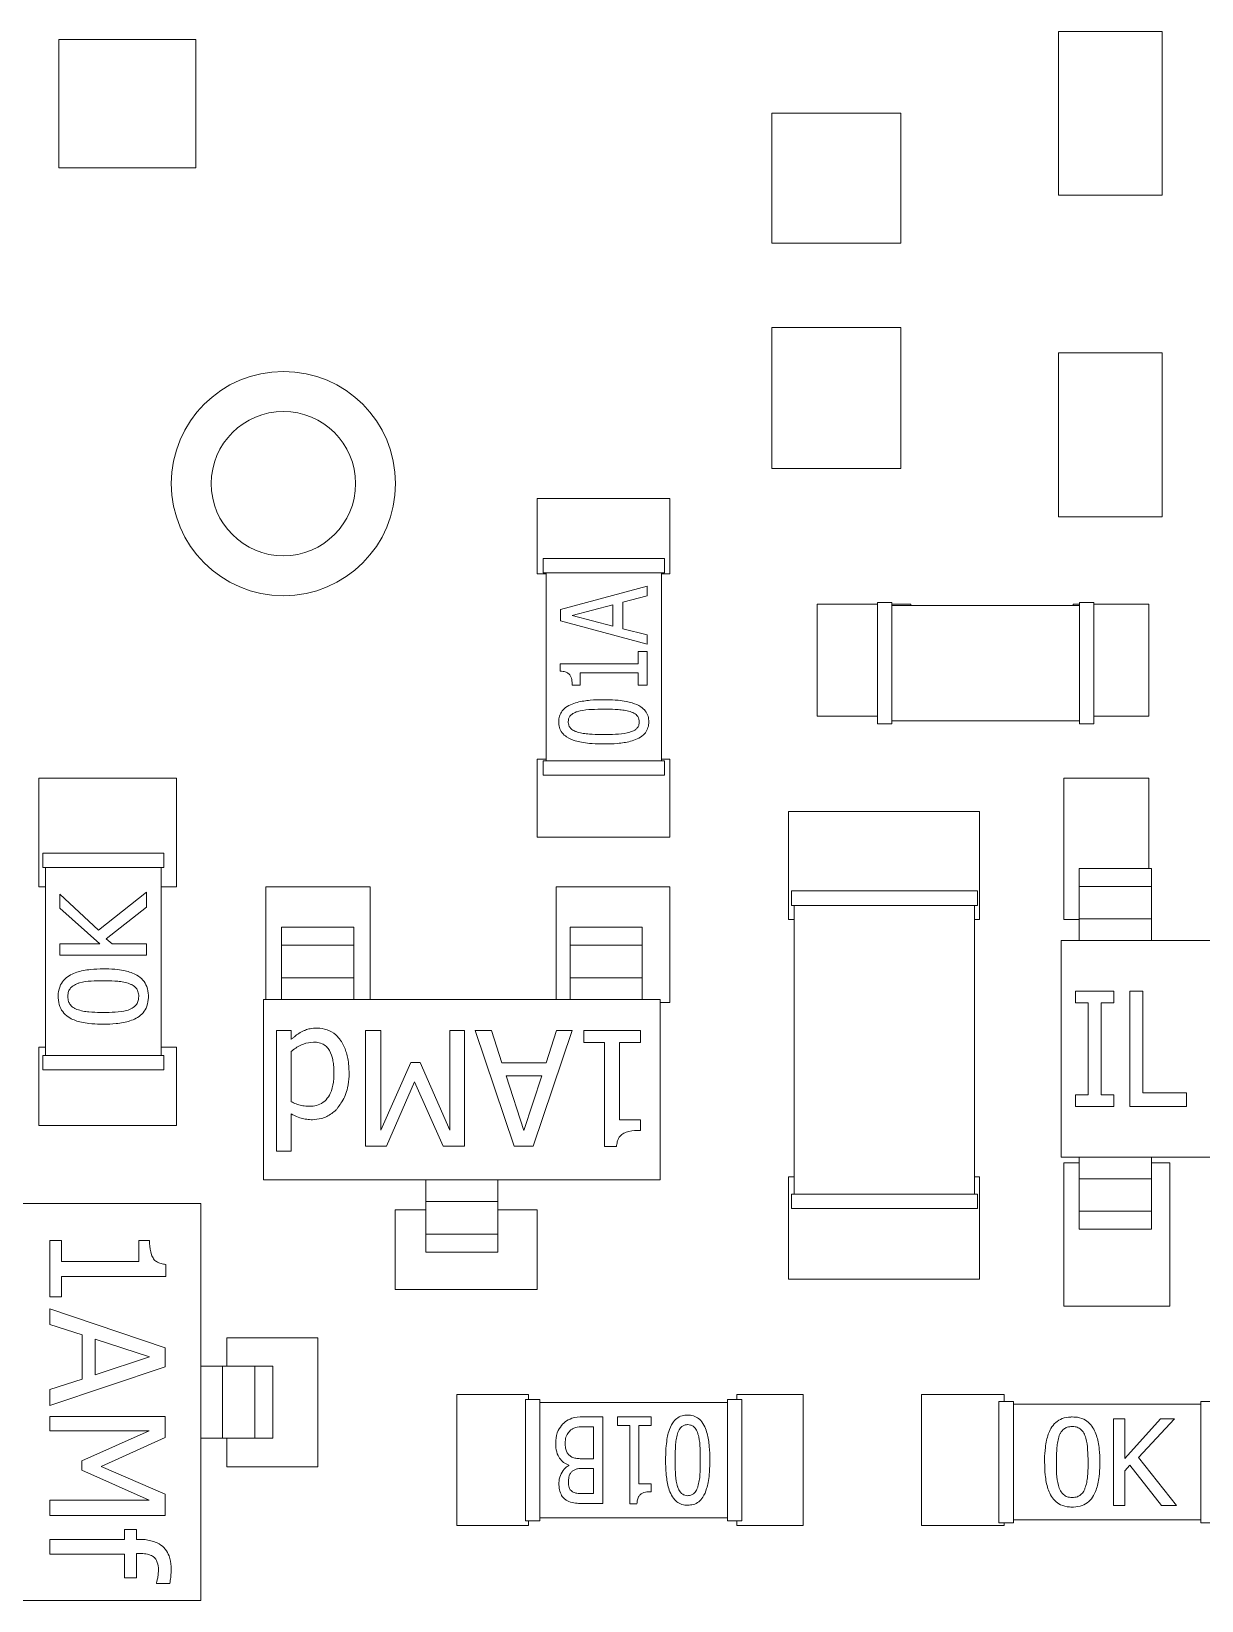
# Model space of a CAD drawing. Header units: millimetres. Extents: x 293 to 902, y 110 to 719.
# Drawn here: x 583.44 to 591.55, y 402.82 to 413.69 of the extents above; entities that cross this region are included whole.
import ezdxf

# ---------------------------------------------------------------- set-up
doc = ezdxf.new("R2010")
doc.units = ezdxf.units.MM

msp = doc.modelspace()

# ---------------------------------------------------------------- linework, layer by layer
at = {"color": 7, "linetype": 'Continuous', "lineweight": 15}
for p, q in [((590.559, 413.689), (591.277, 413.689)), ((590.559, 412.555), (590.559, 413.689)), ((591.277, 413.689), (591.277, 412.555)), ((583.631, 413.634), (584.579, 413.634)), ((583.631, 412.745), (583.631, 413.634)), ((584.579, 413.634), (584.579, 412.745)), ((588.571, 413.122), (589.466, 413.122)), ((588.571, 412.222), (588.571, 413.122)), ((589.466, 413.122), (589.466, 412.222)), ((584.579, 412.745), (583.631, 412.745)), ((591.277, 412.555), (590.559, 412.555)), ((589.466, 412.222), (588.571, 412.222)), ((588.571, 411.639), (589.466, 411.639)), ((588.571, 410.661), (588.571, 411.639)), ((589.466, 411.639), (589.466, 410.661)), ((590.559, 411.462), (591.277, 411.462)), ((590.559, 410.327), (590.559, 411.462)), ((591.277, 411.462), (591.277, 410.327)), ((589.466, 410.661), (588.571, 410.661)), ((586.945, 410.453), (587.866, 410.453)), ((586.945, 409.932), (586.945, 410.453)), ((587.866, 410.453), (587.866, 409.932)), ((591.277, 410.327), (590.559, 410.327)), ((587.827, 410.038), (586.987, 410.038)), ((586.987, 409.938), (586.987, 410.038)), ((587.827, 410.038), (587.827, 409.938)), ((587.007, 409.932), (586.945, 409.932)), ((586.987, 409.938), (587.827, 409.938)), ((587.007, 408.638), (587.007, 409.938)), ((587.807, 409.938), (587.807, 408.638)), ((587.866, 409.932), (587.807, 409.932)), ((587.107, 409.685), (587.707, 409.847)), ((587.707, 409.78), (587.539, 409.736)), ((587.707, 409.847), (587.707, 409.78)), ((587.107, 409.606), (587.107, 409.685)), ((587.187, 409.644), (587.471, 409.718)), ((587.471, 409.718), (587.471, 409.57)), ((587.539, 409.736), (587.539, 409.552)), ((588.886, 409.721), (589.304, 409.721)), ((588.886, 408.947), (588.886, 409.721)), ((589.304, 409.733), (589.404, 409.733)), ((589.304, 409.733), (589.304, 408.893)), ((589.404, 408.893), (589.404, 409.733)), ((589.404, 409.721), (589.534, 409.721)), ((589.404, 409.713), (590.704, 409.713)), ((589.534, 409.721), (589.534, 409.713)), ((590.66, 409.721), (590.704, 409.721)), ((590.66, 409.713), (590.66, 409.721)), ((590.704, 408.893), (590.704, 409.733)), ((590.804, 409.733), (590.704, 409.733)), ((590.804, 409.733), (590.804, 408.893)), ((590.804, 409.721), (591.184, 409.721)), ((591.184, 409.721), (591.184, 408.947)), ((587.707, 409.444), (587.107, 409.606)), ((587.471, 409.57), (587.187, 409.644)), ((587.539, 409.552), (587.707, 409.509)), ((587.707, 409.509), (587.707, 409.444)), ((587.645, 409.394), (587.707, 409.394)), ((587.645, 409.309), (587.645, 409.394)), ((587.707, 409.394), (587.707, 409.16)), ((587.105, 409.259), (587.105, 409.309)), ((587.105, 409.309), (587.645, 409.309)), ((587.243, 409.247), (587.243, 409.16)), ((587.645, 409.247), (587.243, 409.247)), ((587.645, 409.16), (587.645, 409.247)), ((587.243, 409.16), (587.188, 409.16)), ((587.707, 409.16), (587.645, 409.16)), ((589.304, 408.947), (588.886, 408.947)), ((590.704, 408.913), (589.404, 408.913)), ((591.184, 408.947), (590.804, 408.947)), ((589.404, 408.893), (589.304, 408.893)), ((590.804, 408.893), (590.704, 408.893)), ((586.945, 408.649), (587.007, 408.649)), ((586.945, 408.109), (586.945, 408.649)), ((586.987, 408.538), (586.987, 408.638)), ((586.987, 408.638), (587.827, 408.638)), ((587.807, 408.649), (587.866, 408.649)), ((587.827, 408.538), (587.827, 408.638)), ((587.866, 408.649), (587.866, 408.109)), ((583.491, 408.517), (584.447, 408.517)), ((583.491, 407.764), (583.491, 408.517)), ((584.447, 408.517), (584.447, 407.764)), ((587.827, 408.538), (586.987, 408.538)), ((590.596, 408.517), (591.184, 408.517)), ((590.596, 407.537), (590.596, 408.517)), ((591.184, 408.517), (591.184, 407.892)), ((588.688, 408.285), (590.012, 408.285)), ((588.688, 407.537), (588.688, 408.285)), ((590.012, 408.285), (590.012, 407.537)), ((587.866, 408.109), (586.945, 408.109)), ((584.359, 407.997), (583.519, 407.997)), ((583.519, 407.897), (583.519, 407.997)), ((584.359, 407.997), (584.359, 407.897)), ((583.519, 407.897), (584.359, 407.897)), ((583.539, 406.597), (583.539, 407.897)), ((584.339, 407.897), (584.339, 406.597)), ((590.702, 407.892), (591.202, 407.892)), ((590.702, 407.767), (590.702, 407.892)), ((591.202, 407.892), (591.202, 407.767)), ((583.539, 407.764), (583.491, 407.764)), ((583.638, 407.713), (583.906, 407.464)), ((583.638, 407.616), (583.638, 407.713)), ((583.906, 407.464), (584.238, 407.727)), ((584.238, 407.727), (584.238, 407.624)), ((584.447, 407.764), (584.339, 407.764)), ((585.065, 407.764), (585.788, 407.764)), ((585.065, 406.984), (585.065, 407.764)), ((585.788, 407.764), (585.788, 406.984)), ((587.076, 407.764), (587.866, 407.764)), ((587.076, 406.984), (587.076, 407.764)), ((587.866, 407.764), (587.866, 406.964)), ((589.997, 407.736), (588.707, 407.736)), ((588.707, 407.636), (588.707, 407.736)), ((589.997, 407.736), (589.997, 407.636)), ((590.702, 407.767), (591.202, 407.767)), ((583.914, 407.37), (583.638, 407.616)), ((584.238, 407.624), (583.959, 407.405)), ((588.707, 407.636), (589.997, 407.636)), ((588.727, 407.636), (588.727, 405.636)), ((589.977, 405.636), (589.977, 407.636)), ((588.727, 407.537), (588.688, 407.537)), ((590.012, 407.537), (589.977, 407.537)), ((590.702, 407.537), (590.596, 407.537)), ((591.202, 407.542), (590.702, 407.542)), ((590.702, 407.392), (590.702, 407.542)), ((591.202, 407.392), (591.202, 407.542)), ((583.959, 407.405), (583.999, 407.37)), ((585.674, 407.484), (585.174, 407.484)), ((585.174, 407.359), (585.174, 407.484)), ((585.674, 407.484), (585.674, 407.359)), ((587.174, 407.484), (587.674, 407.484)), ((587.174, 407.359), (587.174, 407.484)), ((587.674, 407.484), (587.674, 407.359)), ((590.577, 407.392), (590.577, 405.892)), ((590.577, 407.392), (593.327, 407.392)), ((583.638, 407.37), (583.914, 407.37)), ((583.638, 407.29), (583.638, 407.37)), ((584.238, 407.29), (583.638, 407.29)), ((583.999, 407.37), (584.238, 407.37)), ((584.238, 407.37), (584.238, 407.29)), ((585.174, 407.359), (585.674, 407.359)), ((587.174, 407.359), (587.674, 407.359)), ((585.674, 407.134), (585.174, 407.134)), ((585.174, 406.984), (585.174, 407.134)), ((585.674, 406.984), (585.674, 407.134)), ((587.674, 407.134), (587.174, 407.134)), ((587.174, 406.984), (587.174, 407.134)), ((587.674, 406.984), (587.674, 407.134)), ((585.049, 406.984), (585.049, 405.734)), ((585.049, 406.984), (587.799, 406.984)), ((587.799, 406.984), (587.799, 405.734)), ((587.866, 406.964), (587.799, 406.964)), ((590.677, 407.042), (590.941, 407.042)), ((590.677, 406.96), (590.677, 407.042)), ((590.764, 406.96), (590.677, 406.96)), ((590.764, 406.324), (590.764, 406.96)), ((590.941, 406.96), (590.854, 406.96)), ((590.854, 406.96), (590.854, 406.324)), ((590.941, 407.042), (590.941, 406.96)), ((591.052, 407.042), (591.142, 407.042)), ((591.052, 406.242), (591.052, 407.042)), ((591.142, 407.042), (591.142, 406.337)), ((585.139, 406.768), (585.24, 406.768)), ((585.139, 405.933), (585.139, 406.768)), ((585.24, 406.768), (585.24, 406.707)), ((585.755, 406.768), (585.861, 406.768)), ((585.755, 405.968), (585.755, 406.768)), ((585.861, 406.768), (585.861, 406.079)), ((586.341, 406.768), (586.441, 406.768)), ((586.341, 406.079), (586.341, 406.768)), ((586.441, 406.768), (586.441, 405.968)), ((586.516, 406.768), (586.629, 406.768)), ((586.786, 405.968), (586.516, 406.768)), ((586.629, 406.768), (586.701, 406.545)), ((587.187, 406.768), (586.917, 405.968)), ((587.007, 406.545), (587.079, 406.768)), ((587.079, 406.768), (587.187, 406.768)), ((587.27, 406.768), (587.661, 406.768)), ((587.27, 406.687), (587.27, 406.768)), ((587.661, 406.768), (587.661, 406.687)), ((583.491, 406.654), (583.539, 406.654)), ((583.491, 406.112), (583.491, 406.654)), ((584.339, 406.654), (584.447, 406.654)), ((584.447, 406.654), (584.447, 406.112)), ((585.24, 406.276), (585.24, 406.623)), ((587.412, 406.687), (587.27, 406.687)), ((587.412, 405.966), (587.412, 406.687)), ((587.515, 406.687), (587.515, 406.151)), ((587.661, 406.687), (587.515, 406.687)), ((583.519, 406.597), (584.359, 406.597)), ((583.519, 406.497), (583.519, 406.597)), ((584.359, 406.497), (584.359, 406.597)), ((585.861, 406.079), (586.07, 406.548)), ((586.07, 406.548), (586.135, 406.548)), ((586.135, 406.548), (586.341, 406.079)), ((586.701, 406.545), (587.007, 406.545)), ((584.359, 406.497), (583.519, 406.497)), ((586.096, 406.414), (585.902, 405.968)), ((586.295, 405.968), (586.096, 406.414)), ((586.73, 406.454), (586.977, 406.454)), ((586.854, 406.077), (586.73, 406.454)), ((586.977, 406.454), (586.854, 406.077)), ((590.677, 406.324), (590.764, 406.324)), ((590.677, 406.242), (590.677, 406.324)), ((590.854, 406.324), (590.941, 406.324)), ((590.941, 406.324), (590.941, 406.242)), ((591.142, 406.337), (591.445, 406.337)), ((591.445, 406.337), (591.445, 406.242)), ((585.24, 406.192), (585.24, 405.933)), ((590.941, 406.242), (590.677, 406.242)), ((591.445, 406.242), (591.052, 406.242)), ((584.447, 406.112), (583.491, 406.112)), ((587.515, 406.151), (587.661, 406.151)), ((587.661, 406.151), (587.661, 406.077)), ((585.902, 405.968), (585.755, 405.968)), ((586.441, 405.968), (586.295, 405.968)), ((586.917, 405.968), (586.786, 405.968)), ((587.495, 405.966), (587.412, 405.966)), ((585.24, 405.933), (585.139, 405.933)), ((593.327, 405.892), (590.577, 405.892)), ((590.702, 405.892), (590.702, 405.742)), ((591.202, 405.892), (591.202, 405.742)), ((588.688, 405.756), (588.727, 405.756)), ((588.688, 405.047), (588.688, 405.756)), ((589.977, 405.756), (590.012, 405.756)), ((590.012, 405.756), (590.012, 405.047)), ((590.596, 405.853), (590.702, 405.853)), ((590.596, 404.859), (590.596, 405.853)), ((591.202, 405.853), (591.331, 405.853)), ((591.331, 405.853), (591.331, 404.859)), ((587.799, 405.734), (585.049, 405.734)), ((586.174, 405.734), (586.174, 405.584)), ((586.674, 405.734), (586.674, 405.584)), ((590.702, 405.742), (591.202, 405.742)), ((583.364, 405.57), (584.614, 405.57)), ((584.614, 405.57), (584.614, 402.82)), ((586.174, 405.584), (586.674, 405.584)), ((588.707, 405.636), (589.997, 405.636)), ((588.707, 405.536), (588.707, 405.636)), ((589.997, 405.536), (588.707, 405.536)), ((589.997, 405.536), (589.997, 405.636)), ((585.962, 405.526), (586.174, 405.526)), ((585.962, 404.975), (585.962, 405.526)), ((586.674, 405.526), (586.945, 405.526)), ((586.945, 405.526), (586.945, 404.975)), ((591.202, 405.517), (590.702, 405.517)), ((590.702, 405.392), (590.702, 405.517)), ((591.202, 405.517), (591.202, 405.392)), ((583.568, 405.315), (583.65, 405.315)), ((583.568, 404.924), (583.568, 405.315)), ((583.65, 405.315), (583.65, 405.17)), ((584.186, 405.315), (584.259, 405.315)), ((584.186, 405.17), (584.186, 405.315)), ((586.674, 405.359), (586.174, 405.359)), ((586.174, 405.234), (586.174, 405.359)), ((586.674, 405.359), (586.674, 405.234)), ((590.702, 405.392), (591.202, 405.392)), ((586.674, 405.234), (586.174, 405.234)), ((583.65, 405.17), (584.186, 405.17)), ((584.371, 405.149), (584.371, 405.066)), ((583.65, 405.066), (583.65, 404.924)), ((584.371, 405.066), (583.65, 405.066)), ((590.012, 405.047), (588.688, 405.047)), ((583.65, 404.924), (583.568, 404.924)), ((586.945, 404.975), (585.962, 404.975)), ((583.568, 404.841), (584.368, 404.571)), ((583.568, 404.733), (583.568, 404.841)), ((591.331, 404.859), (590.596, 404.859)), ((583.792, 404.661), (583.568, 404.733)), ((583.792, 404.355), (583.792, 404.661)), ((583.883, 404.384), (583.883, 404.631)), ((583.883, 404.631), (584.259, 404.508)), ((584.368, 404.571), (584.368, 404.44)), ((584.795, 404.64), (585.426, 404.64)), ((584.795, 404.445), (584.795, 404.64)), ((585.426, 404.64), (585.426, 403.747)), ((584.259, 404.508), (583.883, 404.384)), ((584.614, 404.445), (584.764, 404.445)), ((584.764, 403.945), (584.764, 404.445)), ((584.989, 404.445), (584.989, 403.945)), ((584.989, 404.445), (585.114, 404.445)), ((585.114, 404.445), (585.114, 403.945)), ((584.368, 404.44), (583.568, 404.171)), ((583.568, 404.283), (583.792, 404.355)), ((583.568, 404.171), (583.568, 404.283)), ((586.388, 404.247), (586.885, 404.247)), ((586.388, 403.341), (586.388, 404.247)), ((586.885, 404.247), (586.885, 404.213)), ((588.33, 404.247), (588.788, 404.247)), ((588.33, 404.213), (588.33, 404.247)), ((588.788, 404.247), (588.788, 403.341)), ((589.61, 404.247), (590.183, 404.247)), ((589.61, 403.341), (589.61, 404.247)), ((590.183, 404.247), (590.183, 404.2)), ((586.864, 404.213), (586.964, 404.213)), ((586.864, 404.213), (586.864, 403.373)), ((586.964, 403.373), (586.964, 404.213)), ((586.964, 404.193), (588.264, 404.193)), ((588.364, 404.213), (588.264, 404.213)), ((588.264, 403.373), (588.264, 404.213)), ((588.364, 404.213), (588.364, 403.373)), ((590.146, 403.36), (590.146, 404.2)), ((590.146, 404.2), (590.246, 404.2)), ((590.246, 404.2), (590.246, 403.36)), ((590.246, 404.18), (591.546, 404.18)), ((591.546, 404.2), (591.546, 403.36)), ((591.546, 404.2), (591.646, 404.2)), ((583.568, 404.095), (584.368, 404.095)), ((583.568, 403.995), (583.568, 404.095)), ((584.368, 404.095), (584.368, 403.949)), ((587.262, 404.093), (587.4, 404.093)), ((587.284, 404.025), (587.336, 404.025)), ((587.336, 404.025), (587.336, 403.803)), ((587.4, 404.093), (587.4, 403.493)), ((587.502, 404.093), (587.736, 404.093)), ((587.502, 404.032), (587.502, 404.093)), ((587.587, 404.032), (587.502, 404.032)), ((587.587, 403.491), (587.587, 404.032)), ((587.649, 404.032), (587.649, 403.629)), ((587.736, 404.032), (587.649, 404.032)), ((587.736, 404.093), (587.736, 404.032)), ((590.939, 404.08), (591.019, 404.08)), ((590.939, 403.48), (590.939, 404.08)), ((591.019, 403.805), (591.265, 404.08)), ((591.019, 404.08), (591.019, 403.805)), ((591.362, 404.08), (591.114, 403.812)), ((591.265, 404.08), (591.362, 404.08)), ((584.257, 403.995), (583.568, 403.995)), ((583.789, 403.789), (584.257, 403.995)), ((584.368, 403.949), (583.923, 403.75)), ((584.614, 403.945), (584.764, 403.945)), ((584.795, 403.747), (584.795, 403.945)), ((585.114, 403.945), (584.989, 403.945)), ((587.336, 403.803), (587.263, 403.803)), ((591.114, 403.812), (591.377, 403.48)), ((583.789, 403.724), (583.789, 403.789)), ((584.257, 403.515), (583.789, 403.724)), ((583.923, 403.75), (584.368, 403.557)), ((585.426, 403.747), (584.795, 403.747)), ((587.164, 403.756), (587.164, 403.759)), ((587.263, 403.736), (587.336, 403.736)), ((587.336, 403.736), (587.336, 403.561)), ((591.054, 403.759), (591.019, 403.72)), ((591.019, 403.72), (591.019, 403.48)), ((591.273, 403.48), (591.054, 403.759)), ((587.649, 403.629), (587.736, 403.629)), ((587.736, 403.629), (587.736, 403.574)), ((583.568, 403.515), (584.257, 403.515)), ((583.568, 403.409), (583.568, 403.515)), ((584.368, 403.557), (584.368, 403.409)), ((587.4, 403.493), (587.272, 403.493)), ((587.336, 403.561), (587.274, 403.561)), ((587.637, 403.491), (587.587, 403.491)), ((591.019, 403.48), (590.939, 403.48)), ((591.377, 403.48), (591.273, 403.48)), ((584.368, 403.409), (583.568, 403.409)), ((586.964, 403.373), (586.864, 403.373)), ((586.885, 403.373), (586.885, 403.341)), ((588.264, 403.393), (586.964, 403.393)), ((588.364, 403.373), (588.264, 403.373)), ((588.33, 403.341), (588.33, 403.373)), ((590.146, 403.36), (590.246, 403.36)), ((590.183, 403.36), (590.183, 403.341)), ((591.546, 403.38), (590.246, 403.38)), ((591.646, 403.36), (591.546, 403.36)), ((584.085, 403.312), (584.169, 403.312)), ((584.085, 403.244), (584.085, 403.312)), ((584.169, 403.312), (584.169, 403.244)), ((586.885, 403.341), (586.388, 403.341)), ((588.788, 403.341), (588.33, 403.341)), ((590.183, 403.341), (589.61, 403.341)), ((583.568, 403.244), (584.085, 403.244)), ((583.568, 403.143), (583.568, 403.244)), ((584.085, 403.143), (583.568, 403.143)), ((584.085, 402.979), (584.085, 403.143)), ((584.169, 403.244), (584.189, 403.244)), ((584.169, 403.146), (584.169, 402.979)), ((584.189, 403.146), (584.169, 403.146)), ((584.169, 402.979), (584.085, 402.979)), ((584.307, 402.939), (584.307, 402.944)), ((584.399, 402.939), (584.307, 402.939)), ((583.364, 402.82), (584.614, 402.82))]:
    msp.add_line(p, q, dxfattribs=at)
at = {"color": 7, "linetype": 'Continuous', "lineweight": 15, "flags": 128}
for points in [[(590.702, 407.542), (590.702, 407.586), (590.702, 407.628), (590.702, 407.667), (590.702, 407.701), (590.702, 407.729), (590.702, 407.75), (590.702, 407.763), (590.702, 407.767)], [(591.202, 407.767), (591.202, 407.763), (591.202, 407.75), (591.202, 407.729), (591.202, 407.701), (591.202, 407.667), (591.202, 407.628), (591.202, 407.586), (591.202, 407.542)], [(585.174, 407.134), (585.174, 407.178), (585.174, 407.22), (585.174, 407.259), (585.174, 407.293), (585.174, 407.321), (585.174, 407.342), (585.174, 407.355), (585.174, 407.359)], [(585.674, 407.359), (585.674, 407.355), (585.674, 407.342), (585.674, 407.321), (585.674, 407.293), (585.674, 407.259), (585.674, 407.22), (585.674, 407.178), (585.674, 407.134)], [(587.174, 407.134), (587.174, 407.178), (587.174, 407.22), (587.174, 407.259), (587.174, 407.293), (587.174, 407.321), (587.174, 407.342), (587.174, 407.355), (587.174, 407.359)], [(587.674, 407.359), (587.674, 407.355), (587.674, 407.342), (587.674, 407.321), (587.674, 407.293), (587.674, 407.259), (587.674, 407.22), (587.674, 407.178), (587.674, 407.134)], [(590.702, 405.517), (590.702, 405.521), (590.702, 405.534), (590.702, 405.555), (590.702, 405.583), (590.702, 405.617), (590.702, 405.656), (590.702, 405.698), (590.702, 405.742)], [(591.202, 405.742), (591.202, 405.698), (591.202, 405.656), (591.202, 405.617), (591.202, 405.583), (591.202, 405.555), (591.202, 405.534), (591.202, 405.521), (591.202, 405.517)], [(586.174, 405.359), (586.174, 405.363), (586.174, 405.376), (586.174, 405.397), (586.174, 405.425), (586.174, 405.459), (586.174, 405.498), (586.174, 405.54), (586.174, 405.584)], [(586.674, 405.584), (586.674, 405.54), (586.674, 405.498), (586.674, 405.459), (586.674, 405.425), (586.674, 405.397), (586.674, 405.376), (586.674, 405.363), (586.674, 405.359)], [(584.764, 404.445), (584.808, 404.445), (584.85, 404.445), (584.889, 404.445), (584.923, 404.445), (584.951, 404.445), (584.972, 404.445), (584.984, 404.445), (584.989, 404.445)], [(584.989, 403.945), (584.984, 403.945), (584.972, 403.945), (584.951, 403.945), (584.923, 403.945), (584.889, 403.945), (584.85, 403.945), (584.808, 403.945), (584.764, 403.945)]]:
    msp.add_lwpolyline(points, dxfattribs=at)
at = {"color": 7, "linetype": 'Continuous', "lineweight": 15}
for radius in [0.777, 0.5]:
    msp.add_circle((585.187, 410.557), radius, dxfattribs=at)
for points, knots in [([(587.188, 409.16), (587.188, 409.167), (587.188, 409.187), (587.183, 409.214), (587.169, 409.237), (587.15, 409.251), (587.128, 409.257), (587.111, 409.258), (587.105, 409.259)], [0, 0, 0, 0, 0.134472, 0.405847, 0.539523, 0.674346, 0.866737, 1, 1, 1, 1]), ([(587.095, 408.907), (587.095, 408.914), (587.096, 408.934), (587.106, 408.967), (587.134, 409.002), (587.175, 409.027), (587.236, 409.047), (587.314, 409.059), (587.376, 409.06), (587.407, 409.06)], [0, 0, 0, 0, 0.051819, 0.156698, 0.258915, 0.392217, 0.522087, 0.758757, 1, 1, 1, 1]), ([(587.407, 409.06), (587.413, 409.06), (587.447, 409.06), (587.499, 409.058), (587.558, 409.05), (587.612, 409.037), (587.659, 409.018), (587.697, 408.984), (587.717, 408.947), (587.718, 408.92), (587.719, 408.907)], [0, 0, 0, 0, 0.0516, 0.258136, 0.404061, 0.515106, 0.685671, 0.792282, 0.899578, 1, 1, 1, 1]), ([(587.407, 408.754), (587.401, 408.754), (587.367, 408.754), (587.315, 408.756), (587.256, 408.764), (587.202, 408.776), (587.155, 408.796), (587.117, 408.829), (587.097, 408.867), (587.096, 408.894), (587.095, 408.907)], [0, 0, 0, 0, 0.0515189, 0.2577319, 0.4028062, 0.5135562, 0.6834436, 0.7901639, 0.8975473, 1, 1, 1, 1]), ([(587.161, 408.907), (587.162, 408.914), (587.162, 408.928), (587.171, 408.946), (587.189, 408.963), (587.208, 408.972), (587.221, 408.977), (587.223, 408.977)], [0, 0, 0, 0, 0.199389, 0.400255, 0.588169, 0.928593, 1, 1, 1, 1]), ([(587.224, 408.836), (587.218, 408.838), (587.202, 408.844), (587.182, 408.856), (587.167, 408.875), (587.162, 408.892), (587.161, 408.903), (587.161, 408.907)], [0, 0, 0, 0, 0.194606, 0.487413, 0.683324, 0.879467, 1, 1, 1, 1]), ([(587.223, 408.977), (587.23, 408.979), (587.262, 408.988), (587.324, 408.994), (587.379, 408.994), (587.407, 408.995)], [0, 0, 0, 0, 0.108408, 0.543794, 1, 1, 1, 1]), ([(587.407, 408.995), (587.413, 408.995), (587.447, 408.995), (587.494, 408.993), (587.549, 408.988), (587.576, 408.981), (587.59, 408.978)], [0, 0, 0, 0, 0.108617, 0.543259, 0.770536, 1, 1, 1, 1]), ([(587.719, 408.907), (587.719, 408.901), (587.718, 408.88), (587.708, 408.847), (587.681, 408.812), (587.64, 408.787), (587.579, 408.767), (587.501, 408.755), (587.439, 408.754), (587.407, 408.754)], [0, 0, 0, 0, 0.0517208, 0.1563653, 0.2600437, 0.3919822, 0.5190569, 0.7571902, 1, 1, 1, 1]), ([(587.653, 408.907), (587.652, 408.901), (587.652, 408.887), (587.643, 408.868), (587.625, 408.851), (587.606, 408.841), (587.591, 408.837), (587.588, 408.836)], [0, 0, 0, 0, 0.193415, 0.388165, 0.574675, 0.898973, 1, 1, 1, 1]), ([(587.59, 408.978), (587.596, 408.976), (587.613, 408.97), (587.635, 408.956), (587.649, 408.935), (587.652, 408.919), (587.653, 408.91), (587.653, 408.907)], [0, 0, 0, 0, 0.196074, 0.534296, 0.729247, 0.923919, 1, 1, 1, 1]), ([(587.407, 408.819), (587.401, 408.819), (587.367, 408.819), (587.32, 408.821), (587.265, 408.826), (587.238, 408.832), (587.224, 408.836)], [0, 0, 0, 0, 0.108662, 0.54347, 0.77068, 1, 1, 1, 1]), ([(587.588, 408.836), (587.582, 408.834), (587.549, 408.825), (587.488, 408.82), (587.434, 408.819), (587.407, 408.819)], [0, 0, 0, 0, 0.109876, 0.551568, 1, 1, 1, 1]), ([(583.626, 407.004), (583.626, 407.011), (583.627, 407.038), (583.638, 407.082), (583.67, 407.127), (583.723, 407.164), (583.786, 407.183), (583.862, 407.194), (583.909, 407.195), (583.938, 407.196)], [0, 0, 0, 0, 0.048405, 0.198013, 0.317894, 0.437343, 0.661616, 0.786802, 1, 1, 1, 1]), ([(583.938, 407.196), (583.945, 407.196), (583.978, 407.196), (584.029, 407.193), (584.101, 407.181), (584.163, 407.161), (584.215, 407.121), (584.244, 407.072), (584.251, 407.031), (584.251, 407.007), (584.251, 407.004)], [0, 0, 0, 0, 0.048245, 0.241436, 0.36821, 0.575795, 0.703612, 0.832114, 0.978129, 1, 1, 1, 1]), ([(583.693, 407.004), (583.693, 407.011), (583.694, 407.028), (583.702, 407.053), (583.724, 407.077), (583.744, 407.087), (583.755, 407.092)], [0, 0, 0, 0, 0.173932, 0.429995, 0.67253, 1, 1, 1, 1]), ([(583.755, 407.092), (583.761, 407.095), (583.793, 407.106), (583.855, 407.113), (583.91, 407.114), (583.938, 407.114)], [0, 0, 0, 0, 0.108014, 0.542769, 1, 1, 1, 1]), ([(583.938, 407.114), (583.945, 407.114), (583.978, 407.114), (584.026, 407.112), (584.081, 407.106), (584.108, 407.097), (584.121, 407.093)], [0, 0, 0, 0, 0.108171, 0.541126, 0.768841, 1, 1, 1, 1]), ([(584.121, 407.093), (584.127, 407.09), (584.144, 407.083), (584.166, 407.066), (584.182, 407.037), (584.184, 407.016), (584.184, 407.004)], [0, 0, 0, 0, 0.172214, 0.466386, 0.692372, 1, 1, 1, 1]), ([(583.939, 406.812), (583.932, 406.812), (583.899, 406.813), (583.848, 406.816), (583.776, 406.827), (583.715, 406.847), (583.663, 406.887), (583.634, 406.936), (583.627, 406.977), (583.626, 407.001), (583.626, 407.004)], [0, 0, 0, 0, 0.04817, 0.241048, 0.366748, 0.574009, 0.701307, 0.829257, 0.975879, 1, 1, 1, 1]), ([(583.756, 406.915), (583.75, 406.918), (583.733, 406.925), (583.711, 406.943), (583.695, 406.972), (583.694, 406.993), (583.693, 407.004)], [0, 0, 0, 0, 0.17112, 0.473152, 0.699, 1, 1, 1, 1]), ([(584.251, 407.004), (584.251, 406.998), (584.25, 406.97), (584.24, 406.926), (584.208, 406.881), (584.155, 406.844), (584.092, 406.825), (584.015, 406.814), (583.968, 406.813), (583.939, 406.812)], [0, 0, 0, 0, 0.048316, 0.200236, 0.320064, 0.439481, 0.661538, 0.785787, 1, 1, 1, 1]), ([(584.184, 407.004), (584.184, 406.998), (584.183, 406.981), (584.175, 406.955), (584.153, 406.93), (584.132, 406.92), (584.12, 406.914)], [0, 0, 0, 0, 0.1689125, 0.424087, 0.6642612, 1, 1, 1, 1]), ([(583.939, 406.894), (583.932, 406.894), (583.899, 406.894), (583.852, 406.896), (583.797, 406.902), (583.77, 406.911), (583.756, 406.915)], [0, 0, 0, 0, 0.108194, 0.541214, 0.768716, 1, 1, 1, 1]), ([(584.12, 406.914), (584.113, 406.912), (584.082, 406.901), (584.02, 406.895), (583.966, 406.894), (583.939, 406.894)], [0, 0, 0, 0, 0.109505, 0.550847, 1, 1, 1, 1]), ([(585.24, 406.707), (585.245, 406.712), (585.26, 406.724), (585.286, 406.745), (585.309, 406.758), (585.321, 406.764)], [0, 0, 0, 0, 0.202007, 0.598359, 1, 1, 1, 1]), ([(585.321, 406.764), (585.327, 406.767), (585.343, 406.774), (585.376, 406.784), (585.403, 406.785), (585.419, 406.785)], [0, 0, 0, 0, 0.198167, 0.529414, 1, 1, 1, 1]), ([(585.419, 406.785), (585.426, 406.785), (585.455, 406.784), (585.507, 406.771), (585.554, 406.738), (585.574, 406.712), (585.58, 406.705)], [0, 0, 0, 0, 0.107234, 0.475268, 0.844257, 1, 1, 1, 1]), ([(585.24, 406.623), (585.245, 406.627), (585.271, 406.648), (585.321, 406.68), (585.372, 406.686), (585.396, 406.689)], [0, 0, 0, 0, 0.116242, 0.584833, 1, 1, 1, 1]), ([(585.396, 406.689), (585.402, 406.689), (585.422, 406.688), (585.454, 406.68), (585.486, 406.659), (585.513, 406.622), (585.528, 406.577), (585.536, 406.523), (585.537, 406.491), (585.537, 406.471)], [0, 0, 0, 0, 0.0678714, 0.204879, 0.3266182, 0.4481084, 0.6724284, 0.7965283, 1, 1, 1, 1]), ([(585.58, 406.705), (585.584, 406.699), (585.603, 406.672), (585.621, 406.627), (585.639, 406.555), (585.641, 406.507), (585.642, 406.473)], [0, 0, 0, 0, 0.0821514, 0.4137495, 0.5781167, 1, 1, 1, 1]), ([(585.537, 406.471), (585.537, 406.464), (585.537, 406.444), (585.533, 406.397), (585.519, 406.34), (585.485, 406.287), (585.443, 406.256), (585.402, 406.245), (585.379, 406.244), (585.372, 406.244)], [0, 0, 0, 0, 0.063171, 0.189622, 0.4447, 0.611996, 0.780415, 0.928284, 1, 1, 1, 1]), ([(585.642, 406.473), (585.642, 406.466), (585.641, 406.433), (585.636, 406.38), (585.613, 406.305), (585.584, 406.262), (585.565, 406.235)], [0, 0, 0, 0, 0.078553, 0.393854, 0.615599, 1, 1, 1, 1]), ([(585.372, 406.244), (585.365, 406.244), (585.345, 406.244), (585.312, 406.249), (585.275, 406.26), (585.252, 406.27), (585.24, 406.276)], [0, 0, 0, 0, 0.146443, 0.439919, 0.717586, 1, 1, 1, 1]), ([(585.388, 406.151), (585.382, 406.151), (585.362, 406.152), (585.328, 406.156), (585.285, 406.169), (585.256, 406.183), (585.24, 406.192)], [0, 0, 0, 0, 0.128381, 0.385645, 0.64334, 1, 1, 1, 1]), ([(585.565, 406.235), (585.561, 406.23), (585.539, 406.205), (585.5, 406.178), (585.443, 406.155), (585.409, 406.153), (585.388, 406.151)], [0, 0, 0, 0, 0.0993977, 0.4963277, 0.6927205, 1, 1, 1, 1]), ([(587.661, 406.077), (587.654, 406.077), (587.621, 406.077), (587.576, 406.072), (587.533, 406.052), (587.511, 406.028), (587.499, 405.998), (587.497, 405.976), (587.495, 405.966)], [0, 0, 0, 0, 0.088263, 0.443955, 0.586044, 0.705648, 0.859622, 1, 1, 1, 1]), ([(584.259, 405.315), (584.259, 405.308), (584.26, 405.275), (584.265, 405.23), (584.285, 405.187), (584.309, 405.165), (584.338, 405.153), (584.36, 405.151), (584.371, 405.149)], [0, 0, 0, 0, 0.088262, 0.443956, 0.586044, 0.705649, 0.859621, 1, 1, 1, 1]), ([(587.074, 403.909), (587.074, 403.915), (587.075, 403.946), (587.085, 403.996), (587.112, 404.03), (587.124, 404.044)], [0, 0, 0, 0, 0.135406, 0.623627, 1, 1, 1, 1]), ([(587.124, 404.044), (587.129, 404.049), (587.147, 404.065), (587.192, 404.09), (587.236, 404.092), (587.262, 404.093)], [0, 0, 0, 0, 0.133322, 0.49017, 1, 1, 1, 1]), ([(587.175, 403.999), (587.18, 404.003), (587.194, 404.014), (587.232, 404.024), (587.263, 404.025), (587.284, 404.025)], [0, 0, 0, 0, 0.17626, 0.453249, 1, 1, 1, 1]), ([(587.835, 403.793), (587.835, 403.799), (587.836, 403.833), (587.838, 403.885), (587.846, 403.945), (587.858, 403.998), (587.878, 404.046), (587.911, 404.083), (587.948, 404.103), (587.975, 404.105), (587.988, 404.105)], [0, 0, 0, 0, 0.0516, 0.258136, 0.40406, 0.515107, 0.685672, 0.792283, 0.899579, 1, 1, 1, 1]), ([(587.918, 403.976), (587.92, 403.982), (587.926, 403.999), (587.94, 404.021), (587.961, 404.035), (587.977, 404.039), (587.986, 404.039), (587.988, 404.039)], [0, 0, 0, 0, 0.196072, 0.534298, 0.729242, 0.923914, 1, 1, 1, 1]), ([(587.988, 404.105), (587.995, 404.105), (588.015, 404.104), (588.048, 404.094), (588.084, 404.067), (588.108, 404.026), (588.129, 403.965), (588.14, 403.887), (588.142, 403.825), (588.142, 403.793)], [0, 0, 0, 0, 0.051722, 0.156365, 0.260044, 0.391983, 0.519057, 0.757192, 1, 1, 1, 1]), ([(587.988, 404.039), (587.995, 404.038), (588.009, 404.038), (588.027, 404.029), (588.045, 404.011), (588.054, 403.992), (588.059, 403.978), (588.06, 403.974)], [0, 0, 0, 0, 0.193412, 0.38816, 0.574675, 0.898968, 1, 1, 1, 1]), ([(590.462, 403.78), (590.462, 403.787), (590.462, 403.82), (590.465, 403.871), (590.477, 403.942), (590.497, 404.004), (590.537, 404.056), (590.585, 404.085), (590.627, 404.092), (590.651, 404.092), (590.654, 404.092)], [0, 0, 0, 0, 0.048169, 0.241048, 0.366748, 0.57401, 0.701307, 0.829256, 0.975878, 1, 1, 1, 1]), ([(590.564, 403.963), (590.567, 403.969), (590.575, 403.986), (590.592, 404.008), (590.621, 404.024), (590.642, 404.025), (590.654, 404.026)], [0, 0, 0, 0, 0.1711159, 0.4731528, 0.698992, 1, 1, 1, 1]), ([(590.654, 404.092), (590.661, 404.092), (590.688, 404.092), (590.732, 404.081), (590.776, 404.049), (590.813, 403.996), (590.832, 403.933), (590.844, 403.856), (590.845, 403.81), (590.845, 403.78)], [0, 0, 0, 0, 0.048405, 0.198012, 0.317893, 0.437343, 0.661615, 0.786803, 1, 1, 1, 1]), ([(590.654, 404.026), (590.661, 404.026), (590.677, 404.025), (590.702, 404.016), (590.727, 403.995), (590.736, 403.975), (590.742, 403.964)], [0, 0, 0, 0, 0.173932, 0.429992, 0.672525, 1, 1, 1, 1]), ([(587.164, 403.759), (587.158, 403.762), (587.139, 403.769), (587.112, 403.79), (587.086, 403.828), (587.075, 403.87), (587.074, 403.898), (587.074, 403.909)], [0, 0, 0, 0, 0.107586, 0.32395, 0.538495, 0.836347, 1, 1, 1, 1]), ([(587.14, 403.912), (587.14, 403.919), (587.141, 403.939), (587.149, 403.972), (587.167, 403.99), (587.175, 403.999)], [0, 0, 0, 0, 0.206085, 0.624146, 1, 1, 1, 1]), ([(587.179, 403.819), (587.174, 403.823), (587.163, 403.831), (587.149, 403.85), (587.141, 403.878), (587.14, 403.9), (587.14, 403.912)], [0, 0, 0, 0, 0.18963, 0.38011, 0.656562, 1, 1, 1, 1]), ([(587.901, 403.793), (587.901, 403.799), (587.901, 403.833), (587.903, 403.88), (587.908, 403.935), (587.915, 403.962), (587.918, 403.976)], [0, 0, 0, 0, 0.108617, 0.543257, 0.770536, 1, 1, 1, 1]), ([(588.06, 403.974), (588.062, 403.968), (588.071, 403.935), (588.076, 403.874), (588.076, 403.82), (588.076, 403.793)], [0, 0, 0, 0, 0.109874, 0.551569, 1, 1, 1, 1]), ([(590.544, 403.78), (590.544, 403.787), (590.544, 403.82), (590.546, 403.867), (590.552, 403.922), (590.56, 403.949), (590.564, 403.963)], [0, 0, 0, 0, 0.108198, 0.541214, 0.768716, 1, 1, 1, 1]), ([(590.742, 403.964), (590.744, 403.957), (590.755, 403.926), (590.762, 403.864), (590.763, 403.809), (590.764, 403.78)], [0, 0, 0, 0, 0.108012, 0.54277, 1, 1, 1, 1]), ([(587.263, 403.803), (587.256, 403.803), (587.24, 403.803), (587.214, 403.805), (587.192, 403.811), (587.181, 403.817), (587.179, 403.819)], [0, 0, 0, 0, 0.230859, 0.566219, 0.905419, 1, 1, 1, 1]), ([(587.988, 403.481), (587.982, 403.481), (587.962, 403.482), (587.929, 403.492), (587.894, 403.52), (587.869, 403.561), (587.849, 403.622), (587.837, 403.7), (587.836, 403.762), (587.835, 403.793)], [0, 0, 0, 0, 0.0518179, 0.1566979, 0.258914, 0.3922167, 0.5220878, 0.7587566, 1, 1, 1, 1]), ([(587.918, 403.609), (587.917, 403.616), (587.908, 403.648), (587.902, 403.71), (587.901, 403.765), (587.901, 403.793)], [0, 0, 0, 0, 0.108412, 0.543795, 1, 1, 1, 1]), ([(588.142, 403.793), (588.142, 403.787), (588.142, 403.753), (588.14, 403.701), (588.132, 403.642), (588.119, 403.588), (588.1, 403.541), (588.067, 403.503), (588.029, 403.483), (588.002, 403.482), (587.988, 403.481)], [0, 0, 0, 0, 0.051521, 0.257733, 0.402806, 0.513557, 0.683443, 0.790162, 0.897546, 1, 1, 1, 1]), ([(588.076, 403.793), (588.076, 403.787), (588.076, 403.753), (588.075, 403.706), (588.07, 403.651), (588.063, 403.624), (588.06, 403.61)], [0, 0, 0, 0, 0.108661, 0.54347, 0.77068, 1, 1, 1, 1]), ([(587.096, 403.628), (587.096, 403.635), (587.097, 403.659), (587.109, 403.7), (587.135, 403.736), (587.156, 403.751), (587.164, 403.756)], [0, 0, 0, 0, 0.132396, 0.480354, 0.823066, 1, 1, 1, 1]), ([(587.162, 403.639), (587.163, 403.646), (587.163, 403.663), (587.167, 403.688), (587.179, 403.707), (587.187, 403.714), (587.189, 403.716)], [0, 0, 0, 0, 0.2367597, 0.6276304, 0.8768665, 1, 1, 1, 1]), ([(587.189, 403.716), (587.195, 403.72), (587.205, 403.728), (587.231, 403.736), (587.25, 403.736), (587.263, 403.736)], [0, 0, 0, 0, 0.256348, 0.514506, 1, 1, 1, 1]), ([(590.654, 403.468), (590.647, 403.468), (590.62, 403.469), (590.575, 403.479), (590.531, 403.511), (590.494, 403.564), (590.475, 403.627), (590.464, 403.703), (590.463, 403.75), (590.462, 403.78)], [0, 0, 0, 0, 0.048316, 0.200237, 0.320063, 0.43948, 0.661539, 0.785787, 1, 1, 1, 1]), ([(590.564, 403.599), (590.562, 403.605), (590.551, 403.637), (590.544, 403.698), (590.544, 403.753), (590.544, 403.78)], [0, 0, 0, 0, 0.109504, 0.550849, 1, 1, 1, 1]), ([(590.845, 403.78), (590.845, 403.774), (590.845, 403.74), (590.842, 403.689), (590.83, 403.617), (590.81, 403.556), (590.77, 403.504), (590.721, 403.475), (590.68, 403.468), (590.657, 403.468), (590.654, 403.468)], [0, 0, 0, 0, 0.048246, 0.241436, 0.36821, 0.575796, 0.703612, 0.832114, 0.97813, 1, 1, 1, 1]), ([(590.764, 403.78), (590.764, 403.774), (590.764, 403.74), (590.761, 403.693), (590.755, 403.638), (590.747, 403.611), (590.742, 403.598)], [0, 0, 0, 0, 0.108173, 0.541126, 0.768843, 1, 1, 1, 1]), ([(587.146, 403.517), (587.14, 403.521), (587.126, 403.532), (587.107, 403.559), (587.098, 403.594), (587.097, 403.618), (587.096, 403.628)], [0, 0, 0, 0, 0.158715, 0.418779, 0.766356, 1, 1, 1, 1]), ([(587.187, 403.576), (587.183, 403.58), (587.174, 403.588), (587.164, 403.609), (587.163, 403.627), (587.162, 403.639)], [0, 0, 0, 0, 0.243141, 0.4857899, 1, 1, 1, 1]), ([(587.274, 403.561), (587.268, 403.561), (587.25, 403.561), (587.223, 403.562), (587.2, 403.568), (587.19, 403.575), (587.187, 403.576)], [0, 0, 0, 0, 0.222882, 0.598861, 0.892024, 1, 1, 1, 1]), ([(587.736, 403.574), (587.729, 403.574), (587.709, 403.574), (587.682, 403.569), (587.658, 403.555), (587.645, 403.536), (587.639, 403.514), (587.637, 403.497), (587.637, 403.491)], [0, 0, 0, 0, 0.134472, 0.405846, 0.539519, 0.674347, 0.866736, 1, 1, 1, 1]), ([(587.988, 403.547), (587.982, 403.548), (587.968, 403.549), (587.95, 403.558), (587.933, 403.576), (587.924, 403.594), (587.919, 403.607), (587.918, 403.609)], [0, 0, 0, 0, 0.199393, 0.400261, 0.588174, 0.928598, 1, 1, 1, 1]), ([(588.06, 403.61), (588.058, 403.604), (588.052, 403.588), (588.039, 403.568), (588.021, 403.553), (588.003, 403.548), (587.993, 403.547), (587.988, 403.547)], [0, 0, 0, 0, 0.194605, 0.487413, 0.683326, 0.879467, 1, 1, 1, 1]), ([(590.654, 403.534), (590.647, 403.535), (590.63, 403.535), (590.605, 403.544), (590.579, 403.566), (590.57, 403.587), (590.564, 403.599)], [0, 0, 0, 0, 0.1689099, 0.4240844, 0.6642642, 1, 1, 1, 1]), ([(590.742, 403.598), (590.74, 403.591), (590.733, 403.575), (590.715, 403.553), (590.687, 403.537), (590.666, 403.535), (590.654, 403.534)], [0, 0, 0, 0, 0.172215, 0.466381, 0.69237, 1, 1, 1, 1]), ([(587.272, 403.493), (587.266, 403.493), (587.246, 403.493), (587.209, 403.494), (587.172, 403.501), (587.152, 403.513), (587.146, 403.517)], [0, 0, 0, 0, 0.153071, 0.459329, 0.836232, 1, 1, 1, 1]), ([(584.189, 403.244), (584.195, 403.244), (584.215, 403.244), (584.262, 403.239), (584.32, 403.221), (584.37, 403.179), (584.4, 403.125), (584.409, 403.077), (584.409, 403.047), (584.409, 403.042)], [0, 0, 0, 0, 0.0589315, 0.176948, 0.4160465, 0.5780011, 0.7400575, 0.9558078, 1, 1, 1, 1]), ([(584.321, 403.028), (584.321, 403.035), (584.32, 403.058), (584.314, 403.09), (584.295, 403.119), (584.269, 403.136), (584.233, 403.145), (584.204, 403.146), (584.189, 403.146)], [0, 0, 0, 0, 0.0968606, 0.3406292, 0.4613382, 0.5826751, 0.7780553, 1, 1, 1, 1]), ([(584.409, 403.042), (584.409, 403.036), (584.409, 403.015), (584.406, 402.98), (584.402, 402.953), (584.399, 402.939)], [0, 0, 0, 0, 0.191805, 0.594973, 1, 1, 1, 1]), ([(584.307, 402.944), (584.309, 402.95), (584.314, 402.967), (584.319, 402.995), (584.32, 403.017), (584.321, 403.028)], [0, 0, 0, 0, 0.233897, 0.614792, 1, 1, 1, 1])]:
    msp.add_open_spline(points, degree=3, knots=knots, dxfattribs=at)

doc.saveas('drawing.dxf')
